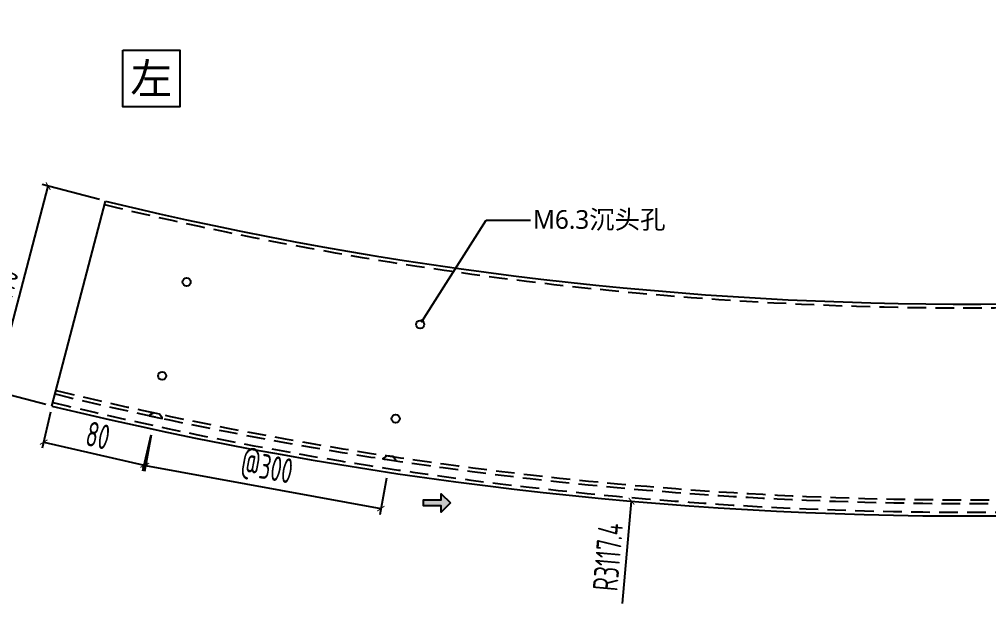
# Model space of a CAD drawing. Extents: x -3378 to 102197, y -3799 to 48702.
# Drawn here: x 13233 to 14012, y -2033 to -1549 of the extents above; entities that cross this region are included whole.
import ezdxf
from ezdxf import colors
from ezdxf.entities.mleader import LeaderData, LeaderLine
from ezdxf.enums import TextEntityAlignment as Align
from ezdxf.math import Vec2, Vec3

# ---------------------------------------------------------------- set-up
doc = ezdxf.new("R2010")
doc.units = 0
doc.set_wipeout_variables(frame=1)
doc.linetypes.add('HIDDEN', pattern=[0.375, 0.25, -0.125])
for name, color, linetype in [('BZ_标注', 4, 'Continuous'), ('DIM', 173, 'Continuous'), ('GM_ANNO_LABL', 4, 'Continuous'), ('GM_ANNO_TEXT', 7, 'Continuous'), ('金屬面材 METAL PANEL', 2, 'Continuous'), ('隱藏線 HIDDEN', 8, 'HIDDEN')]:
    doc.layers.add(name, color=color, linetype=linetype)
doc.layers.add('GM_CNST', color=171, linetype='Continuous', lineweight=5, plot=False)
doc.styles.add('CHINESE', font='ros1.shx', dxfattribs={"width": 0.75, "bigfont": 'hztxt.shx'})
doc.styles.add('GM', font='')
doc.styles.get('GM').set_extended_font_data('Microsoft JhengHei')
doc.dimstyles.new('F-05', dxfattribs={"dimscale": 5, "dimtxt": 4, "dimasz": 1, "dimexe": 1, "dimexo": 1, "dimgap": 1, "dimtad": 1, "dimdec": 1, "dimzin": 12, "dimdsep": 46, "dimtxsty": 'CHINESE', "dimblk": 'ARCHTICK', "dimcen": 0, "dimclrd": 4, "dimclre": 4, "dimclrt": 1, "dimadec": 0, "dimazin": 3, "dimtfac": 1, "dimtdec": 1, "dimtix": 1, "dimtofl": 0, "dimtmove": 2, "dimatfit": 3, "dimfxl": 1, "dimtolj": 1, "dimtzin": 0, "dimarcsym": 0})

# ---------------------------------------------------------------- blocks, each defined once
blk = doc.blocks.new('_ArchTick')
at = {"color": 0, "linetype": 'ByBlock', "const_width": 0.15}
blk.add_lwpolyline([(-0.5, -0.5), (0.5, 0.5)], dxfattribs=at)
blk = doc.blocks.new('*D1344')
at = {"layer": 'Defpoints', "color": 0, "ltscale": 10, "transparency": 16777216}
for p in [(13255.65, -1682.84), (13301.88, -1694.93), (13258.74, -1859.91)]:
    blk.add_point(p, dxfattribs=at)
at = {"layer": 'DIM', "color": 4, "lineweight": -2, "ltscale": 10, "transparency": 16777216}
for p, q in [((13212.5, -1847.82), (13255.65, -1682.84)), ((13297.05, -1693.67), (13250.81, -1681.58)), ((13253.9, -1858.64), (13207.67, -1846.55))]:
    blk.add_line(p, q, dxfattribs=at)
at = {"layer": 'DIM', "color": 4, "lineweight": -2, "ltscale": 10, "transparency": 16777216, "xscale": 5, "yscale": 5, "zscale": 5}
for p, rotation in [((13255.65, -1682.84), 75.34468369098113), ((13212.5, -1847.82), 255.3446836909811)]:
    blk.add_blockref('_ArchTick', p, dxfattribs=dict(at, rotation=rotation))
at = {"layer": 'DIM', "color": 1, "ltscale": 10, "transparency": 16777216, "insert": (13219.56, -1761.53), "char_height": 20, "attachment_point": 5, "rotation": 75.34468, "style": 'CHINESE'}
blk.add_mtext('\\A1;170', dxfattribs=at)
blk = doc.blocks.new('*D1347')
at = {"layer": 'Defpoints', "color": 0, "ltscale": 10, "transparency": 16777216}
for p in [(13996.29, 1169.02), (13724.9, -1936.58)]:
    blk.add_point(p, dxfattribs=at)
at = {"layer": 'DIM', "color": 4, "lineweight": -2, "ltscale": 10, "transparency": 16777216}
blk.add_line((13717.72, -2018.77), (13724.9, -1936.58), dxfattribs=at)
at = {"layer": 'DIM', "color": 4, "lineweight": -2, "ltscale": 10, "transparency": 16777216, "xscale": 5, "yscale": 5, "zscale": 5, "rotation": 85.00573428005232}
blk.add_blockref('_ArchTick', (13724.9, -1936.58), dxfattribs=at)
at = {"layer": 'DIM', "color": 1, "ltscale": 10, "transparency": 16777216, "insert": (13705.93, -1981.35), "char_height": 20, "attachment_point": 5, "rotation": 85.00573, "style": 'CHINESE'}
blk.add_mtext('\\A1;R3117.4', dxfattribs=at)
blk = doc.blocks.new('*D1352')
at = {"layer": 'Defpoints', "color": 0, "ltscale": 10, "transparency": 16777216}
for p in [(13258.74, -1859.91), (13339.46, -1878.43), (13332.79, -1907.53)]:
    blk.add_point(p, dxfattribs=at)
at = {"layer": 'DIM', "color": 4, "lineweight": -2, "ltscale": 10, "transparency": 16777216}
for p, q in [((13257.62, -1864.78), (13250.94, -1893.88)), ((13338.35, -1883.31), (13331.67, -1912.4)), ((13252.06, -1889.01), (13332.79, -1907.53))]:
    blk.add_line(p, q, dxfattribs=at)
at = {"layer": 'DIM', "color": 4, "lineweight": -2, "ltscale": 10, "transparency": 16777216, "xscale": 5, "yscale": 5, "zscale": 5}
for p, rotation in [((13252.06, -1889.01), 167.0757399488023), ((13332.79, -1907.53), 347.0757399488023)]:
    blk.add_blockref('_ArchTick', p, dxfattribs=dict(at, rotation=rotation))
at = {"layer": 'DIM', "color": 1, "ltscale": 10, "transparency": 16777216, "insert": (13295.78, -1883.65), "char_height": 20, "attachment_point": 5, "rotation": 347.07574, "style": 'CHINESE'}
blk.add_mtext('\\A1;80', dxfattribs=at)
blk = doc.blocks.new('*D1354')
at = {"layer": 'Defpoints', "color": 0, "ltscale": 10, "transparency": 16777216}
for p in [(13339.46, -1878.43), (13528.66, -1913.14), (13523.27, -1942.51)]:
    blk.add_point(p, dxfattribs=at)
at = {"layer": 'DIM', "color": 4, "lineweight": -2, "ltscale": 10, "transparency": 16777216}
for p, q in [((13338.56, -1883.35), (13333.17, -1912.72)), ((13334.08, -1907.81), (13523.27, -1942.51)), ((13527.76, -1918.06), (13522.37, -1947.43))]:
    blk.add_line(p, q, dxfattribs=at)
at = {"layer": 'DIM', "color": 4, "lineweight": -2, "ltscale": 10, "transparency": 16777216, "xscale": 5, "yscale": 5, "zscale": 5}
for p, rotation in [((13334.08, -1907.81), 169.6048047777778), ((13523.27, -1942.51), 349.6048047777778)]:
    blk.add_blockref('_ArchTick', p, dxfattribs=dict(at, rotation=rotation))
at = {"layer": 'DIM', "color": 1, "ltscale": 10, "transparency": 16777216, "insert": (13431.38, -1910.41), "char_height": 20, "attachment_point": 5, "rotation": 349.6048, "style": 'CHINESE'}
blk.add_mtext('\\A1;@300', dxfattribs=at)
blk = doc.blocks.new('TK')
at = {"lineweight": 0}
blk.add_3dface([(3, 5), (415, 5), (415, 294), (3, 294)], dxfattribs=at)
at = {"layer": 'GM_CNST', "linetype": 'Continuous', "lineweight": 0}
blk.add_3dface([(420, 0), (0, 0), (0, 297), (420, 297)], dxfattribs=at)
at = {"layer": 'GM_ANNO_TEXT', "style": 'GM'}
for tag, p in [('業主', (283.43, 26.37)), ('圖名', (283.48, 9.14))]:
    blk.add_attdef(tag, text='', height=2.56, dxfattribs=at).set_placement(p, align=Align.MIDDLE_LEFT)
for tag, p in [('繪圖者', (109.3, 23.05)), ('比例尺', (166.71, 23.04)), ('設計者', (109.3, 9.56)), ('單位', (138.49, 9.62)), ('日期', (166.62, 9.45))]:
    blk.add_attdef(tag, text='', height=2.56, dxfattribs=at).set_placement(p, align=Align.CENTER)
for p in [(389.45, 19.37), (359.78, 12.56), (389.45, 13.69), (389.45, 8.01)]:
    blk.add_attdef('加工編號', text='', height=2.56, dxfattribs=at).set_placement(p, align=Align.MIDDLE)
blk = doc.blocks.new('_Dot')
at = {"color": 0, "linetype": 'ByBlock', "lineweight": -2}
blk.add_line((-0.5, 0), (-1, 0), dxfattribs=at)
at = {"color": 0, "linetype": 'ByBlock', "const_width": 0.5}
blk.add_lwpolyline([(-0.25, 0, 1), (0.25, 0, 1)], format="xyb", close=True, dxfattribs=at)
blk = doc.blocks.new('A$C9600eb69')
at = {"layer": '金屬面材 METAL PANEL', "color": 3, "ltscale": 10}
blk.add_lwpolyline([(-3, -2.57), (-0.35, -5.28), (0, -5.28), (0, 5.28), (-0.35, 5.28), (-3, 2.57)], close=True, dxfattribs=at)
blk = doc.blocks.new('*U1290')
blk.add_wipeout([(-1.6, 1.6), (1.6, 1.6), (1.6, -1.6), (-1.6, -1.6)])
blk.add_lwpolyline([(-1.6, 1.6), (1.6, 1.6), (1.6, -1.6), (-1.6, -1.6)], close=True)
at = {"layer": 'GM_ANNO_TEXT', "ltscale": 0.3, "style": 'GM', "flags": 8}
blk.add_attdef('01', text='', height=1.725, dxfattribs=at).set_placement((0, 0), align=Align.MIDDLE_CENTER)
blk = doc.blocks.new('*U1468')
blk.add_hatch(color=256).paths.add_polyline_path([(0, 0), (6.35, -6.35), (6.35, -2.16), (18.62, -2.16), (18.62, 2.16), (6.35, 2.16), (6.35, 6.35)])
at = {"color": 0, "linetype": 'Continuous'}
blk.add_lwpolyline([(0, 0), (6.35, -6.35), (6.35, -2.16), (18.62, -2.16), (18.62, 2.16), (6.35, 2.16), (6.35, 6.35)], close=True, dxfattribs=at)

msp = doc.modelspace()

# ---------------------------------------------------------------- linework, layer by layer
at = {"layer": '金屬面材 METAL PANEL'}
msp.add_line((13258.74, -1859.91), (13301.884, -1694.932), dxfattribs=at)
for centre in [(13367.042, -1760.087), (13554.916, -1794.224), (13347.327, -1835.629), (13535.187, -1870.134)]:
    msp.add_circle(centre, 3.25, dxfattribs=at)
for radius, start, end in [(2946.931, 256.370734, 284.001718), (3117.431, 256.314611, 284.050668)]:
    msp.add_arc((13996.294, 1169.016), radius, start, end, dxfattribs=at)
at = {"layer": '隱藏線 HIDDEN', "linetype": 'HIDDEN', "ltscale": 60}
for radius, start, end in [(2949.931, 256.365192, 284.001718), (3107.431, 256.317732, 284.047647), (3104.431, 256.318673, 284.046737), (3114.431, 256.314611, 284.050668)]:
    msp.add_arc((13996.294, 1169.016), radius, start, end, dxfattribs=at)

# ---------------------------------------------------------------- block references
at = {"xscale": 5, "yscale": 5, "zscale": 5}
msp.add_blockref('TK', (12718.305, -2506.983), dxfattribs=at)
at = {"layer": 'BZ_标注', "xscale": -1.15794349234784, "yscale": 1.157943492362392, "zscale": 1.157943492357573}
msp.add_blockref('*U1468', (13579.238, -1937.888), dxfattribs=at)
at = {"layer": 'DIM', "ltscale": 10}
for p, rotation in [((13342.197, -1868.798), 258.5532803279622), ((13530.12, -1903.25), 261.4231828326435)]:
    msp.add_blockref('A$C9600eb69', p, dxfattribs=dict(at, rotation=rotation))

# ---------------------------------------------------------------- dimensions: what is measured, and where the dimension line sits
dim = msp.add_radius_dim(center=(13996.294, 1169.016), mpoint=(13724.903, -1936.58), dimstyle='F-05', dxfattribs=at)
dim.commit()
dim.dimension.update_dxf_attribs({"geometry": '*D1347', "text_midpoint": (13705.934, -1981.348)})
for p1, p2, distance, text, picture, middle in [((13258.74, -1859.91), (13301.884, -1694.932), 47.79, '170', '*D1344', (13219.564, -1761.535)), ((13258.74, -1859.91), (13339.465, -1878.434), -29.852, '80', '*D1352', (13295.781, -1883.648)), ((13339.465, -1878.434), (13528.662, -1913.142), -29.862, '@300', '*D1354', (13431.382, -1910.406))]:
    dim = msp.add_aligned_dim(p1=p1, p2=p2, distance=distance, text=text, dimstyle='F-05', dxfattribs=at)
    dim.commit()
    dim.dimension.update_dxf_attribs({"geometry": picture, "text_midpoint": middle})

# ---------------------------------------------------------------- leaders
at = {"layer": 'GM_ANNO_LABL'}
ml = msp.add_multileader_mtext('Standard', dxfattribs=at)
ml.set_content('{\\fMicrosoft JhengHei|b0|i0|c136|p34;M6.3沉头孔}', color=256, style='GM')
ml.set_leader_properties()
ml.set_arrow_properties(name='DOT')
ml.build(insert=Vec2(0, 0))
ml.multileader.update_dxf_attribs({"arrow_head_size": 3})
ctx = ml.context
ctx.base_point, ctx.char_height, ctx.arrow_head_size, ctx.plane_origin = Vec3(13643.568, -1710.302), 15, 3, Vec3(13733.663, -1746.276)
notes = []
notes.append((ctx, [(0, (1, 1, 0), (13607.992, -1710.302), (1, 0), 35.576, [(0, [(13556.541, -1791.409)], 0, [])])]))
ctx.mtext.insert, ctx.mtext.flow_direction = Vec3(13645.568, -1702.236), 5
for ctx, leaders in notes:
    for number, flags, end, landing, length, lines in leaders:
        leader = LeaderData()
        leader.index, (leader.has_last_leader_line, leader.has_dogleg_vector, leader.attachment_direction) = number, flags
        leader.last_leader_point, leader.dogleg_vector, leader.dogleg_length = Vec3(end), Vec3(landing), length
        for number, points, colour, breaks in lines:
            line = LeaderLine()
            line.index, line.vertices, line.color, line.breaks = number, Vec3.list(points), colors.encode_raw_color(colour), breaks
            leader.lines.append(line)
        ctx.leaders.append(leader)

# ---------------------------------------------------------------- next in the draw order: block references
at = {"layer": 'GM_ANNO_LABL', "ltscale": 0.3, "xscale": 14.28571431275816, "yscale": 14.28571431275816, "zscale": 14.28571431275816}
msp.add_blockref('*U1290', (13338.623, -1596.33), dxfattribs=at).add_auto_attribs({'01': '左'})

doc.saveas('drawing.dxf')
